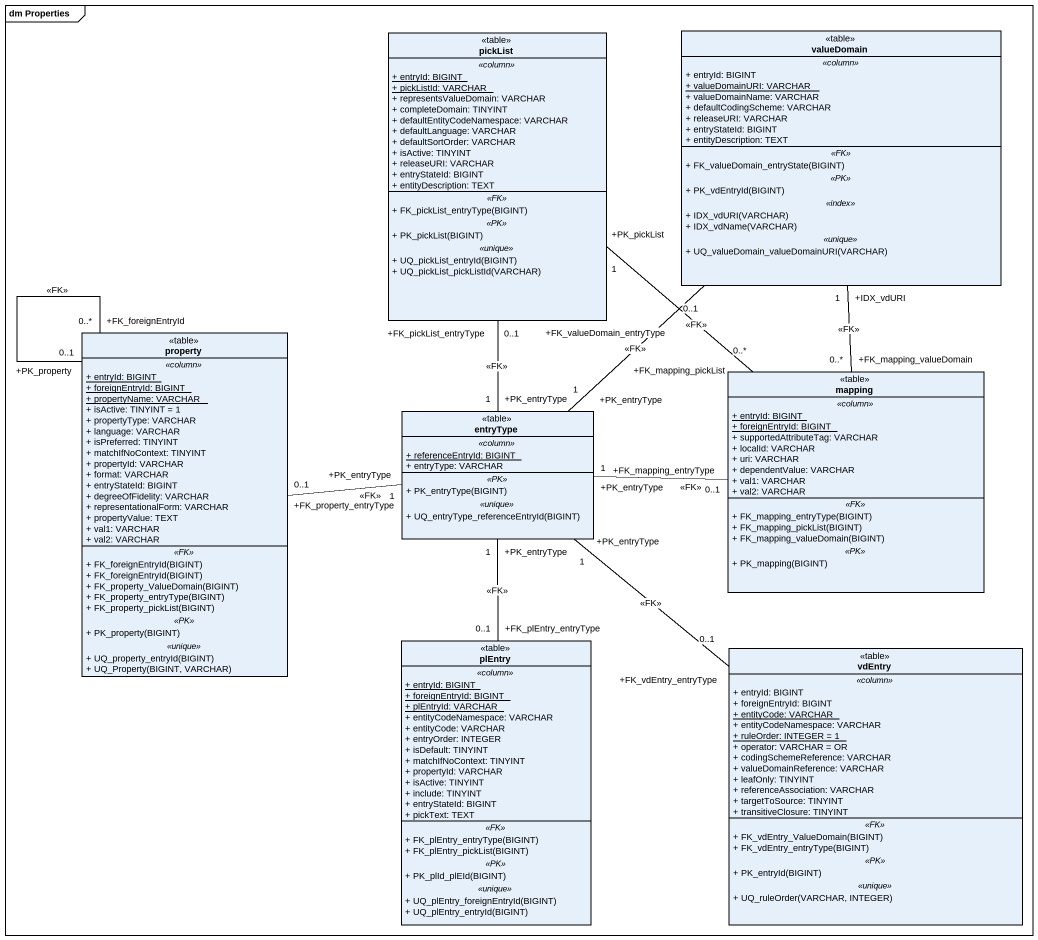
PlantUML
@startuml
mainframe dm Properties
hide circle
hide empty members
skinparam classAttributeIconSize 0
class pickList <<table>> {
  .. <<column>> ..
  {static} + entryId: BIGINT
  {static} + pickListId: VARCHAR
  + representsValueDomain: VARCHAR
  + completeDomain: TINYINT
  + defaultEntityCodeNamespace: VARCHAR
  + defaultLanguage: VARCHAR
  + defaultSortOrder: VARCHAR
  + isActive: TINYINT
  + releaseURI: VARCHAR
  + entryStateId: BIGINT
  + entityDescription: TEXT
  .. <<FK>> ..
  + FK_pickList_entryType(BIGINT)
  .. <<PK>> ..
  + PK_pickList(BIGINT)
  .. <<unique>> ..
  + UQ_pickList_entryId(BIGINT)
  + UQ_pickList_pickListId(VARCHAR)
}
class valueDomain <<table>> {
  .. <<column>> ..
  + entryId: BIGINT
  {static} + valueDomainURI: VARCHAR
  + valueDomainName: VARCHAR
  + defaultCodingScheme: VARCHAR
  + releaseURI: VARCHAR
  + entryStateId: BIGINT
  + entityDescription: TEXT
  .. <<FK>> ..
  + FK_valueDomain_entryState(BIGINT)
  .. <<PK>> ..
  + PK_vdEntryId(BIGINT)
  .. <<index>> ..
  + IDX_vdURI(VARCHAR)
  + IDX_vdName(VARCHAR)
  .. <<unique>> ..
  + UQ_valueDomain_valueDomainURI(VARCHAR)
}
class property <<table>> {
  .. <<column>> ..
  {static} + entryId: BIGINT
  {static} + foreignEntryId: BIGINT
  {static} + propertyName: VARCHAR
  + isActive: TINYINT = 1
  + propertyType: VARCHAR
  + language: VARCHAR
  + isPreferred: TINYINT
  + matchIfNoContext: TINYINT
  + propertyId: VARCHAR
  + format: VARCHAR
  + entryStateId: BIGINT
  + degreeOfFidelity: VARCHAR
  + representationalForm: VARCHAR
  + propertyValue: TEXT
  + val1: VARCHAR
  + val2: VARCHAR
  .. <<FK>> ..
  + FK_foreignEntryId(BIGINT)
  + FK_foreignEntryId(BIGINT)
  + FK_property_ValueDomain(BIGINT)
  + FK_property_entryType(BIGINT)
  + FK_property_pickList(BIGINT)
  .. <<PK>> ..
  + PK_property(BIGINT)
  .. <<unique>> ..
  + UQ_property_entryId(BIGINT)
  + UQ_Property(BIGINT, VARCHAR)
}
class mapping <<table>> {
  .. <<column>> ..
  {static} + entryId: BIGINT
  {static} + foreignEntryId: BIGINT
  + supportedAttributeTag: VARCHAR
  + localId: VARCHAR
  + uri: VARCHAR
  + dependentValue: VARCHAR
  + val1: VARCHAR
  + val2: VARCHAR
  .. <<FK>> ..
  + FK_mapping_entryType(BIGINT)
  + FK_mapping_pickList(BIGINT)
  + FK_mapping_valueDomain(BIGINT)
  .. <<PK>> ..
  + PK_mapping(BIGINT)
}
class entryType <<table>> {
  .. <<column>> ..
  {static} + referenceEntryId: BIGINT
  + entryType: VARCHAR
  .. <<PK>> ..
  + PK_entryType(BIGINT)
  .. <<unique>> ..
  + UQ_entryType_referenceEntryId(BIGINT)
}
class plEntry <<table>> {
  .. <<column>> ..
  {static} + entryId: BIGINT
  {static} + foreignEntryId: BIGINT
  {static} + plEntryId: VARCHAR
  + entityCodeNamespace: VARCHAR
  + entityCode: VARCHAR
  + entryOrder: INTEGER
  + isDefault: TINYINT
  + matchIfNoContext: TINYINT
  + propertyId: VARCHAR
  + isActive: TINYINT
  + include: TINYINT
  + entryStateId: BIGINT
  + pickText: TEXT
  .. <<FK>> ..
  + FK_plEntry_entryType(BIGINT)
  + FK_plEntry_pickList(BIGINT)
  .. <<PK>> ..
  + PK_plId_plEId(BIGINT)
  .. <<unique>> ..
  + UQ_plEntry_foreignEntryId(BIGINT)
  + UQ_plEntry_entryId(BIGINT)
}
class vdEntry <<table>> {
  .. <<column>> ..
  + entryId: BIGINT
  + foreignEntryId: BIGINT
  {static} + entityCode: VARCHAR
  + entityCodeNamespace: VARCHAR
  {static} + ruleOrder: INTEGER = 1
  + operator: VARCHAR = OR
  + codingSchemeReference: VARCHAR
  + valueDomainReference: VARCHAR
  + leafOnly: TINYINT
  + referenceAssociation: VARCHAR
  + targetToSource: TINYINT
  + transitiveClosure: TINYINT
  .. <<FK>> ..
  + FK_vdEntry_ValueDomain(BIGINT)
  + FK_vdEntry_entryType(BIGINT)
  .. <<PK>> ..
  + PK_entryId(BIGINT)
  .. <<unique>> ..
  + UQ_ruleOrder(VARCHAR, INTEGER)
}
pickList "+FK_pickList_entryType\n0..1" -- "+PK_entryType\n1" entryType : <<FK>>
valueDomain "+FK_valueDomain_entryType\n0..1" -- "+PK_entryType\n1" entryType : <<FK>>
property "+FK_foreignEntryId\n0..*" -- "+PK_property\n0..1" property : <<FK>>
property "+FK_property_entryType\n0..1" -right- "+PK_entryType\n1" entryType : <<FK>>
mapping "+FK_mapping_pickList\n0..*" -up- "+PK_pickList\n1" pickList : <<FK>>
mapping "+FK_mapping_valueDomain\n0..*" -up- "+IDX_vdURI\n1" valueDomain : <<FK>>
mapping "+FK_mapping_entryType\n0..1" -left- "+PK_entryType\n1" entryType : <<FK>>
plEntry "+FK_plEntry_entryType\n0..1" -up- "+PK_entryType\n1" entryType : <<FK>>
vdEntry "+FK_vdEntry_entryType\n0..1" -up- "+PK_entryType\n1" entryType : <<FK>>
@enduml
